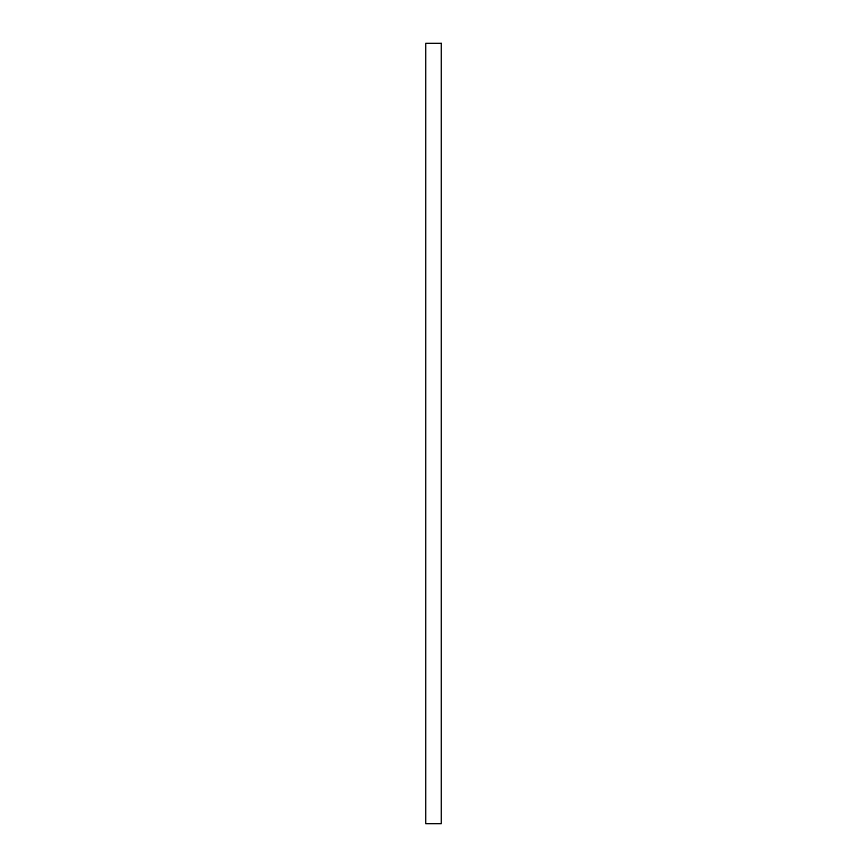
<?xml version="1.0" encoding="UTF-8"?>
<svg xmlns="http://www.w3.org/2000/svg" width="867" height="867" viewBox="0 0 867 867"><rect width="100%" height="100%" fill="white"/><g stroke="black" fill="none" stroke-linecap="round" stroke-linejoin="round"><path stroke-width="1.3" d="M441.303 43.35L425.697 43.35L425.697 823.65L441.303 823.65L441.303 43.35"/></g></svg>
